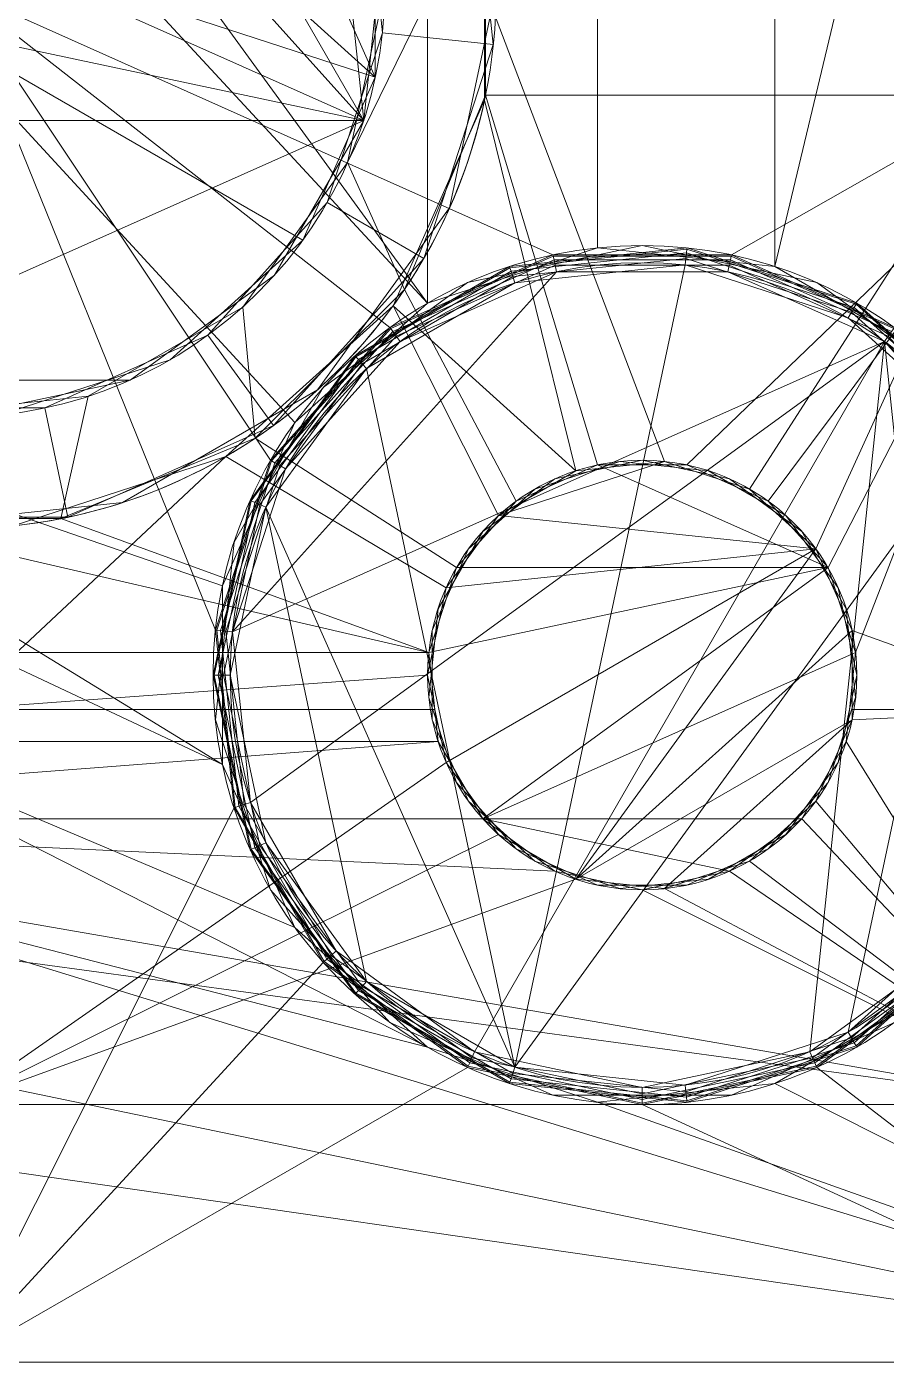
# Model space of a CAD drawing. Header units: millimetres. Extents: x -7.6 to 23.6, y 0 to 40.
# Drawn here: x 8.41 to 13.42, y 0 to 7.77 of the extents above; entities that cross this region are included whole.
import ezdxf

# ---------------------------------------------------------------- set-up
doc = ezdxf.new("R2010")
doc.units = ezdxf.units.MM
doc.layers.add('1', color=7, linetype='CONTINUOUS', true_color=0xffffff)

msp = doc.modelspace()

# ---------------------------------------------------------------- linework, layer by layer
at = {"layer": '1', "color": 253, "linetype": 'CONTINUOUS', "lineweight": 13}
for p, q in [((14.5, 7.375), (11.0874, 7.375)), ((11.0874, 7.375, 2.2), (11.0874, 7.375)), ((14.5, 7.375, 2.2), (11.0874, 7.375, 2.2)), ((1.5, 1.5), (14.5, 1.5)), ((1.5, 1.5, 2.2), (14.5, 1.5, 2.2)), ((0, 0, 3.2), (16, 0, 3.2)), ((0, 0), (16, 0))]:
    msp.add_line(p, q, dxfattribs=at)
at = {"layer": '1', "color": 30, "linetype": 'CONTINUOUS', "lineweight": 13}
for p, q in [((1.5, 1.5, 8.6), (14.5, 1.5, 8.6)), ((1.5, 1.5, 6.4), (14.5, 1.5, 6.4)), ((1.5, 1.5, 5.4), (14.5, 1.5, 5.4)), ((1.5, 1.5, 3.2), (14.5, 1.5, 3.2)), ((0, 0, 9.6), (16, 0, 9.6)), ((0, 0, 6.4), (16, 0, 6.4)), ((0, 0, 6.4), (16, 0, 6.4)), ((0, 0, 3.2), (16, 0, 3.2))]:
    msp.add_line(p, q, dxfattribs=at)
for centre, radius in [((8, 8, 6.4), 3.15), ((8, 8, 3.2), 3.15), ((8, 8, 6.4), 2.5), ((8, 8, 8.6), 2.5), ((8, 8, 3.2), 2.5), ((8, 8, 5.4), 2.5), ((12, 4, 9.6), 2.5), ((12, 4, 6.4), 2.5), ((12, 4, 11.4), 2.4), ((12, 4, 8.2), 2.4), ((12, 4, 8.6), 1.25), ((12, 4, 10.15), 1.25), ((12, 4, 5.4), 1.25), ((12, 4, 6.95), 1.25)]:
    msp.add_circle(centre, radius, dxfattribs=at)
at = {"layer": '1', "color": 30, "linetype": 'CONTINUOUS', "lineweight": 13, "extrusion": (0, 0, -1)}
for centre, radius in [((-8, 8, -8.6), 3.15), ((-8, 8, -5.4), 3.15), ((-12, 4, -11.3), 2.5), ((-12, 4, -8.1), 2.5)]:
    msp.add_circle(centre, radius, dxfattribs=at)
at = {"layer": '1', "color": 253, "linetype": 'CONTINUOUS', "lineweight": 13}
for centre, radius in [((8, 8, 2.2), 2.5), ((12, 4, 3.2), 2.5), ((12, 4, 5), 2.4), ((12, 4, 3.75), 1.25), ((12, 4, 2.2), 1.25)]:
    msp.add_circle(centre, radius, dxfattribs=at)
at = {"layer": '1', "color": 253, "linetype": 'CONTINUOUS', "lineweight": 13, "extrusion": (0, 0, -1)}
for centre in [(-8, 8), (-12, 4, -4.9)]:
    msp.add_circle(centre, 2.5, dxfattribs=at)
for centre in [(-8, 8, -2.2), (-8, 8)]:
    msp.add_arc(centre, 3.15, 191.44415, 348.55585, dxfattribs=at)
at = {"layer": '1', "color": 253, "linetype": 'CONTINUOUS', "lineweight": 13}
for points in [[(10.75, 6.1651, 3.2), (6.5, 12, 3.2), (6.2839, 10.9832, 3.2)], [(10.75, 9.8349, 3.2), (6.5, 12, 3.2), (10.75, 6.1651, 3.2)], [(6.2839, 10.9832, 3.2), (5.6728, 10.1421, 3.2), (9.9775, 5.4695, 3.2), (10.75, 6.1651, 3.2)], [(5.8349, 9.25, 2.2), (6.5305, 10.0225, 2.2), (7.4802, 10.4454, 2.2), (10.3776, 7.2275, 2.2)], [(10.3776, 7.2275, 2.2), (7.4802, 10.4454, 2.2), (8.5198, 10.4454, 2.2)], [(10.3776, 7.2275, 2.2), (8.5198, 10.4454, 2.2), (9.4695, 10.0225, 2.2), (10.1651, 9.25, 2.2)], [(5.6728, 5.8579, 3.2), (9.5546, 4.5198, 3.2), (9.9775, 5.4695, 3.2), (5.6728, 10.1421, 3.2)], [(13.6728, 10.1421, 3.2), (12.7725, 6.3776, 3.2), (13.6728, 5.8579, 3.2)], [(12.7725, 6.3776, 3.2), (13.6728, 10.1421, 3.2), (12.7725, 9.6224, 3.2)], [(10.75, 6.1651, 3.2), (11.7387, 6.4863, 3.2), (11.7387, 9.5137, 3.2), (10.75, 9.8349, 3.2)], [(12.7725, 9.6224, 3.2), (11.7387, 9.5137, 3.2), (11.7387, 6.4863, 3.2), (12.7725, 6.3776, 3.2)], [(10.3776, 7.2275, 2.2), (5.5137, 8.2613, 2.2), (5.8349, 9.25, 2.2)], [(10.1651, 9.25, 2.2), (10.4863, 8.2613, 2.2), (10.3776, 7.2275, 2.2)], [(10.4863, 7.7387), (10.4863, 7.7387, 2.2), (10.3776, 8.7725, 2.2), (10.3776, 8.7725)], [(10.2839, 6.9832), (11.0874, 8.625), (11.0874, 7.375), (10.6149, 6.2436)], [(11.0874, 8.625), (10.2839, 6.9832), (10.5, 8)], [(11.0874, 8.625), (14.5, 8.625), (14.5, 7.375), (11.0874, 7.375)], [(5.6224, 7.2275, 2.2), (5.5137, 8.2613, 2.2), (10.3776, 7.2275, 2.2)], [(10.1651, 6.75), (10.1651, 6.75, 2.2), (10.4863, 7.7387, 2.2), (10.4863, 7.7387)], [(11.7401, 5.2227, 2.2), (11.2653, 5.0113, 2.2), (10.6149, 6.2436, 2.2), (11.0874, 7.375, 2.2)], [(11.0874, 7.375), (11.0874, 7.375, 2.2), (10.6149, 6.2436, 2.2), (10.6149, 6.2436)], [(14.5, 7.375, 2.2), (11.0874, 7.375, 2.2), (11.0874, 7.375), (14.5, 7.375)], [(11.0874, 7.375, 2.2), (14.5, 7.375, 2.2), (12.2599, 5.2227, 2.2), (11.7401, 5.2227, 2.2)], [(14.5, 7.375, 2.2), (12.7347, 5.0113, 2.2), (12.2599, 5.2227, 2.2)], [(13.0825, 4.625, 2.2), (12.7347, 5.0113, 2.2), (14.5, 7.375, 2.2)], [(14.5, 7.375, 2.2), (13.2432, 4.1307, 2.2), (13.0825, 4.625, 2.2)], [(14.5, 7.375, 2.2), (14.5, 1.5, 2.2), (13.1888, 3.6137, 2.2), (13.2432, 4.1307, 2.2)], [(10.3776, 7.2275, 2.2), (6.9832, 5.7161, 2.2), (6.1421, 6.3272, 2.2), (5.6224, 7.2275, 2.2)], [(6.9832, 5.7161, 2.2), (10.3776, 7.2275, 2.2), (9.8579, 6.3272, 2.2), (9.0168, 5.7161, 2.2)], [(10.6149, 6.2436), (9.7462, 5.3783), (9.6728, 6.1421), (10.2839, 6.9832)], [(9.4695, 5.9775), (9.4695, 5.9775, 2.2), (10.1651, 6.75, 2.2), (10.1651, 6.75)], [(10.9832, 6.2839, 3.2), (10.9832, 6.2839, 4.9), (12, 6.5, 4.9), (12, 6.5, 3.2)], [(12, 6.5, 3.2), (12, 6.5, 4.9), (13.0168, 6.2839, 4.9), (13.0168, 6.2839, 3.2)], [(10.535, 6.0164, 4.9383), (11.4818, 6.4379, 4.9383), (11.4802, 6.4454, 4.9), (10.5305, 6.0225, 4.9)], [(10.5478, 5.9988, 4.9707), (11.4863, 6.4167, 4.9707), (11.4818, 6.4379, 4.9383), (10.535, 6.0164, 4.9383)], [(10.5668, 5.9726, 4.9924), (11.4931, 6.385, 4.9924), (11.4863, 6.4167, 4.9707), (10.5478, 5.9988, 4.9707)], [(10.5893, 5.9416, 5), (11.501, 6.3476, 5), (11.4931, 6.385, 4.9924), (10.5668, 5.9726, 4.9924)], [(11.4818, 6.4379, 4.9383), (12.5182, 6.4379, 4.9383), (12.5198, 6.4454, 4.9), (11.4802, 6.4454, 4.9)], [(11.4863, 6.4167, 4.9707), (12.5137, 6.4167, 4.9707), (12.5182, 6.4379, 4.9383), (11.4818, 6.4379, 4.9383)], [(11.4931, 6.385, 4.9924), (12.5069, 6.385, 4.9924), (12.5137, 6.4167, 4.9707), (11.4863, 6.4167, 4.9707)], [(11.501, 6.3476, 5), (12.499, 6.3476, 5), (12.5069, 6.385, 4.9924), (11.4931, 6.385, 4.9924)], [(12.499, 6.3476, 5), (13.4107, 5.9416, 5), (13.4332, 5.9726, 4.9924), (12.5069, 6.385, 4.9924)], [(12.5069, 6.385, 4.9924), (13.4332, 5.9726, 4.9924), (13.4522, 5.9988, 4.9707), (12.5137, 6.4167, 4.9707)], [(12.5137, 6.4167, 4.9707), (13.4522, 5.9988, 4.9707), (13.465, 6.0164, 4.9383), (12.5182, 6.4379, 4.9383)], [(12.5182, 6.4379, 4.9383), (13.465, 6.0164, 4.9383), (13.4695, 6.0225, 4.9), (12.5198, 6.4454, 4.9)], [(9.6131, 4.2509, 5), (13.4107, 5.9416, 5), (12.499, 6.3476, 5), (11.501, 6.3476, 5)], [(11.501, 6.3476, 5), (10.5893, 5.9416, 5), (9.9215, 5.2, 5), (9.6131, 4.2509, 5)], [(9.7462, 5.3783, 2.2), (10.6149, 6.2436, 2.2), (11.2653, 5.0113, 2.2), (10.9175, 4.625, 2.2)], [(10.6149, 6.2436), (10.6149, 6.2436, 2.2), (9.7462, 5.3783, 2.2), (9.7462, 5.3783)], [(10.1421, 5.6728, 3.2), (10.1421, 5.6728, 4.9), (10.9832, 6.2839, 4.9), (10.9832, 6.2839, 3.2)], [(13.0168, 6.2839, 3.2), (13.0168, 6.2839, 4.9), (13.8579, 5.6728, 4.9), (13.8579, 5.6728, 3.2)], [(8.7725, 5.6224), (9.6728, 6.1421), (9.7462, 5.3783), (8.613, 4.9102)], [(9.8415, 5.2462, 4.9383), (10.535, 6.0164, 4.9383), (10.5305, 6.0225, 4.9), (9.8349, 5.25, 4.9)], [(9.8603, 5.2354, 4.9707), (10.5478, 5.9988, 4.9707), (10.535, 6.0164, 4.9383), (9.8415, 5.2462, 4.9383)], [(9.8884, 5.2191, 4.9924), (10.5668, 5.9726, 4.9924), (10.5478, 5.9988, 4.9707), (9.8603, 5.2354, 4.9707)], [(8.5198, 5.5546), (8.5198, 5.5546, 2.2), (9.4695, 5.9775, 2.2), (9.4695, 5.9775)], [(13.4107, 5.9416, 5), (9.6131, 4.2509, 5), (9.7175, 3.2584, 5)], [(9.7175, 3.2584, 5), (10.2165, 2.3941, 5), (11.0238, 1.8075, 5), (13.4107, 5.9416, 5)], [(9.9215, 5.2, 5), (10.5893, 5.9416, 5), (10.5668, 5.9726, 4.9924), (9.8884, 5.2191, 4.9924)], [(13.4107, 5.9416, 5), (11.0238, 1.8075, 5), (12, 1.6, 5), (12.9762, 1.8075, 5)], [(12.9762, 1.8075, 5), (13.7835, 2.3941, 5), (13.4107, 5.9416, 5)], [(13.4107, 5.9416, 5), (14.0785, 5.2, 5), (14.1116, 5.2191, 4.9924), (13.4332, 5.9726, 4.9924)], [(14.0785, 5.2, 5), (13.4107, 5.9416, 5), (13.7835, 2.3941, 5)], [(5.6728, 5.8579, 3.2), (9.5546, 3.4802, 3.2), (9.5546, 4.5198, 3.2)], [(9.5546, 3.4802, 3.2), (5.6728, 5.8579, 3.2), (6.2839, 5.0168, 3.2)], [(9.0168, 5.7161, 2.2), (8, 5.5, 2.2), (6.9832, 5.7161, 2.2)], [(8.613, 4.9102), (7.387, 4.9102), (7.7387, 5.5137), (8.7725, 5.6224)], [(9.6224, 4.7725, 3.2), (9.6224, 4.7725, 4.9), (10.1421, 5.6728, 4.9), (10.1421, 5.6728, 3.2)], [(7.4802, 5.5546), (7.4802, 5.5546, 2.2), (8.5198, 5.5546, 2.2), (8.5198, 5.5546)], [(8.613, 4.9102, 2.2), (9.7462, 5.3783, 2.2), (10.9175, 4.625, 2.2), (10.7568, 4.1307, 2.2)], [(9.7462, 5.3783), (9.7462, 5.3783, 2.2), (8.613, 4.9102, 2.2), (8.613, 4.9102)], [(9.5213, 4.2605, 4.9383), (9.8415, 5.2462, 4.9383), (9.8349, 5.25, 4.9), (9.5137, 4.2613, 4.9)], [(9.5428, 4.2583, 4.9707), (9.8603, 5.2354, 4.9707), (9.8415, 5.2462, 4.9383), (9.5213, 4.2605, 4.9383)], [(9.5751, 4.2549, 4.9924), (9.8884, 5.2191, 4.9924), (9.8603, 5.2354, 4.9707), (9.5428, 4.2583, 4.9707)], [(9.6131, 4.2509, 5), (9.9215, 5.2, 5), (9.8884, 5.2191, 4.9924), (9.5751, 4.2549, 4.9924)], [(13.0825, 4.625, 3.75), (10.9175, 4.625, 3.75), (11.2653, 5.0113, 3.75), (11.7401, 5.2227, 3.75)], [(12, 5.25, 2.2), (12, 5.25, 3.75), (11.4916, 5.1419, 3.75), (11.4916, 5.1419, 2.2)], [(11.7401, 5.2227, 3.75), (12.2599, 5.2227, 3.75), (12.7347, 5.0113, 3.75), (13.0825, 4.625, 3.75)], [(12.5084, 5.1419, 2.2), (12.5084, 5.1419, 3.75), (12, 5.25, 3.75), (12, 5.25, 2.2)], [(11.4916, 5.1419, 2.2), (11.4916, 5.1419, 3.75), (11.0711, 4.8364, 3.75), (11.0711, 4.8364, 2.2)], [(12.9289, 4.8364, 2.2), (12.9289, 4.8364, 3.75), (12.5084, 5.1419, 3.75), (12.5084, 5.1419, 2.2)], [(6.2839, 5.0168, 3.2), (6.5, 4, 3.2), (9.9775, 2.5305, 3.2), (9.5546, 3.4802, 3.2)], [(7.387, 4.9102, 2.2), (10.7568, 4.1307, 2.2), (5.2432, 4.1307, 2.2)], [(10.7568, 4.1307, 2.2), (7.387, 4.9102, 2.2), (8.613, 4.9102, 2.2)], [(8.613, 4.9102), (8.613, 4.9102, 2.2), (7.387, 4.9102, 2.2), (7.387, 4.9102)], [(11.0711, 4.8364, 2.2), (11.0711, 4.8364, 3.75), (10.8112, 4.3863, 3.75), (10.8112, 4.3863, 2.2)], [(13.1888, 4.3863, 2.2), (13.1888, 4.3863, 3.75), (12.9289, 4.8364, 3.75), (12.9289, 4.8364, 2.2)], [(9.5137, 3.7387, 3.2), (9.5137, 3.7387, 4.9), (9.6224, 4.7725, 4.9), (9.6224, 4.7725, 3.2)], [(13.0825, 4.625, 3.75), (11.0711, 3.1636, 3.75), (10.8112, 3.6137, 3.75), (10.7568, 4.1307, 3.75)], [(10.7568, 4.1307, 3.75), (10.9175, 4.625, 3.75), (13.0825, 4.625, 3.75)], [(11.0711, 3.1636, 3.75), (13.0825, 4.625, 3.75), (13.2432, 4.1307, 3.75)], [(10.8112, 4.3863, 2.2), (10.8112, 4.3863, 3.75), (10.7568, 3.8693, 3.75), (10.7568, 3.8693, 2.2)], [(13.2432, 3.8693, 2.2), (13.2432, 3.8693, 3.75), (13.1888, 4.3863, 3.75), (13.1888, 4.3863, 2.2)], [(9.6296, 3.2298, 4.9383), (9.5213, 4.2605, 4.9383), (9.5137, 4.2613, 4.9), (9.6224, 3.2275, 4.9)], [(9.6502, 3.2365, 4.9707), (9.5428, 4.2583, 4.9707), (9.5213, 4.2605, 4.9383), (9.6296, 3.2298, 4.9383)], [(9.6811, 3.2465, 4.9924), (9.5751, 4.2549, 4.9924), (9.5428, 4.2583, 4.9707), (9.6502, 3.2365, 4.9707)], [(9.7175, 3.2584, 5), (9.6131, 4.2509, 5), (9.5751, 4.2549, 4.9924), (9.6811, 3.2465, 4.9924)], [(5.1888, 3.6137, 2.2), (5.2432, 4.1307, 2.2), (10.7568, 4.1307, 2.2), (10.8112, 3.6137, 2.2)], [(13.2432, 4.1307, 3.75), (13.1888, 3.6137, 3.75), (12.9289, 3.1636, 3.75), (11.0711, 3.1636, 3.75)], [(10.75, 1.8349, 3.2), (6.5, 4, 3.2), (6.2839, 2.9832, 3.2)], [(6.5, 4, 3.2), (10.75, 1.8349, 3.2), (9.9775, 2.5305, 3.2)], [(10.7568, 3.8693, 2.2), (10.7568, 3.8693, 3.75), (10.9175, 3.375, 3.75), (10.9175, 3.375, 2.2)], [(13.0825, 3.375, 2.2), (13.0825, 3.375, 3.75), (13.2432, 3.8693, 3.75), (13.2432, 3.8693, 2.2)], [(9.8349, 2.75, 3.2), (9.8349, 2.75, 4.9), (9.5137, 3.7387, 4.9), (9.5137, 3.7387, 3.2)], [(4.9289, 3.1636, 2.2), (10.8112, 3.6137, 2.2), (11.0711, 3.1636, 2.2)], [(10.8112, 3.6137, 2.2), (4.9289, 3.1636, 2.2), (5.1888, 3.6137, 2.2)], [(12.9289, 3.1636, 2.2), (13.1888, 3.6137, 2.2), (14.5, 1.5, 2.2)], [(10.9175, 3.375, 2.2), (10.9175, 3.375, 3.75), (11.2653, 2.9887, 3.75), (11.2653, 2.9887, 2.2)], [(12.7347, 2.9887, 2.2), (12.7347, 2.9887, 3.75), (13.0825, 3.375, 3.75), (13.0825, 3.375, 2.2)], [(10.1478, 2.3323, 4.9383), (9.6296, 3.2298, 4.9383), (9.6224, 3.2275, 4.9), (10.1421, 2.3272, 4.9)], [(10.1639, 2.3468, 4.9707), (9.6502, 3.2365, 4.9707), (9.6296, 3.2298, 4.9383), (10.1478, 2.3323, 4.9383)], [(10.188, 2.3685, 4.9924), (9.6811, 3.2465, 4.9924), (9.6502, 3.2365, 4.9707), (10.1639, 2.3468, 4.9707)], [(10.2165, 2.3941, 5), (9.7175, 3.2584, 5), (9.6811, 3.2465, 4.9924), (10.188, 2.3685, 4.9924)], [(4.5084, 2.8581, 2.2), (4.9289, 3.1636, 2.2), (14.5, 1.5, 2.2)], [(14.5, 1.5, 2.2), (4.9289, 3.1636, 2.2), (11.4916, 2.8581, 2.2), (12, 2.75, 2.2)], [(11.0711, 3.1636, 2.2), (11.4916, 2.8581, 2.2), (4.9289, 3.1636, 2.2)], [(11.0711, 3.1636, 3.75), (12.9289, 3.1636, 3.75), (12.5084, 2.8581, 3.75)], [(12.5084, 2.8581, 3.75), (12, 2.75, 3.75), (11.4916, 2.8581, 3.75), (11.0711, 3.1636, 3.75)], [(14.5, 1.5, 2.2), (12.5084, 2.8581, 2.2), (12.9289, 3.1636, 2.2)], [(6.2839, 2.9832, 3.2), (5.6728, 2.1421, 3.2), (16, 0, 3.2)], [(6.2839, 2.9832, 3.2), (16, 0, 3.2), (11.7387, 1.5137, 3.2), (10.75, 1.8349, 3.2)], [(11.2653, 2.9887, 2.2), (11.2653, 2.9887, 3.75), (11.7401, 2.7773, 3.75), (11.7401, 2.7773, 2.2)], [(12.2599, 2.7773, 2.2), (12.2599, 2.7773, 3.75), (12.7347, 2.9887, 3.75), (12.7347, 2.9887, 2.2)], [(14.5, 1.5, 2.2), (1.5, 1.5, 2.2), (4, 2.75, 2.2), (4.5084, 2.8581, 2.2)], [(14.5, 1.5, 2.2), (12, 2.75, 2.2), (12.5084, 2.8581, 2.2)], [(10.5305, 1.9775, 3.2), (10.5305, 1.9775, 4.9), (9.8349, 2.75, 4.9), (9.8349, 2.75, 3.2)], [(11.7401, 2.7773, 2.2), (11.7401, 2.7773, 3.75), (12.2599, 2.7773, 3.75), (12.2599, 2.7773, 2.2)], [(10.9863, 1.7231, 4.9383), (10.1478, 2.3323, 4.9383), (10.1421, 2.3272, 4.9), (10.9832, 1.7161, 4.9)], [(10.9951, 1.7429, 4.9707), (10.1639, 2.3468, 4.9707), (10.1478, 2.3323, 4.9383), (10.9863, 1.7231, 4.9383)], [(11.0083, 1.7725, 4.9924), (10.188, 2.3685, 4.9924), (10.1639, 2.3468, 4.9707), (10.9951, 1.7429, 4.9707)], [(11.0238, 1.8075, 5), (10.2165, 2.3941, 5), (10.188, 2.3685, 4.9924), (11.0083, 1.7725, 4.9924)], [(13.7835, 2.3941, 5), (12.9762, 1.8075, 5), (12.9917, 1.7725, 4.9924), (13.812, 2.3685, 4.9924)], [(13.812, 2.3685, 4.9924), (12.9917, 1.7725, 4.9924), (13.0049, 1.7429, 4.9707), (13.8361, 2.3468, 4.9707)], [(13.8361, 2.3468, 4.9707), (13.0049, 1.7429, 4.9707), (13.0137, 1.7231, 4.9383), (13.8522, 2.3323, 4.9383)], [(13.8522, 2.3323, 4.9383), (13.0137, 1.7231, 4.9383), (13.0168, 1.7161, 4.9), (13.8579, 2.3272, 4.9)], [(16, 0, 3.2), (5.6728, 2.1421, 3.2), (4.7725, 1.6224, 3.2)], [(16, 0, 3.2), (13.6728, 2.1421, 3.2), (12.7725, 1.6224, 3.2)], [(11.4802, 1.5546, 3.2), (11.4802, 1.5546, 4.9), (10.5305, 1.9775, 4.9), (10.5305, 1.9775, 3.2)], [(13.4695, 1.9775, 3.2), (13.4695, 1.9775, 4.9), (12.5198, 1.5546, 4.9), (12.5198, 1.5546, 3.2)], [(12, 1.6, 5), (11.0238, 1.8075, 5), (11.0083, 1.7725, 4.9924), (12, 1.5617, 4.9924)], [(12.9762, 1.8075, 5), (12, 1.6, 5), (12, 1.5617, 4.9924), (12.9917, 1.7725, 4.9924)], [(12, 1.5076, 4.9383), (10.9863, 1.7231, 4.9383), (10.9832, 1.7161, 4.9), (12, 1.5, 4.9)], [(12, 1.5293, 4.9707), (10.9951, 1.7429, 4.9707), (10.9863, 1.7231, 4.9383), (12, 1.5076, 4.9383)], [(12, 1.5617, 4.9924), (11.0083, 1.7725, 4.9924), (10.9951, 1.7429, 4.9707), (12, 1.5293, 4.9707)], [(12.9917, 1.7725, 4.9924), (12, 1.5617, 4.9924), (12, 1.5293, 4.9707), (13.0049, 1.7429, 4.9707)], [(13.0049, 1.7429, 4.9707), (12, 1.5293, 4.9707), (12, 1.5076, 4.9383), (13.0137, 1.7231, 4.9383)], [(13.0137, 1.7231, 4.9383), (12, 1.5076, 4.9383), (12, 1.5, 4.9), (13.0168, 1.7161, 4.9)], [(4.7725, 1.6224, 3.2), (3.7387, 1.5137, 3.2), (0, 0, 3.2), (16, 0, 3.2)], [(12.7725, 1.6224, 3.2), (11.7387, 1.5137, 3.2), (16, 0, 3.2)], [(16, 0), (0, 0), (1.5, 1.5), (14.5, 1.5)], [(1.5, 1.5), (1.5, 1.5, 2.2), (14.5, 1.5, 2.2), (14.5, 1.5)], [(12.5198, 1.5546, 3.2), (12.5198, 1.5546, 4.9), (11.4802, 1.5546, 4.9), (11.4802, 1.5546, 3.2)], [(16, 0), (16, 0, 3.2), (0, 0, 3.2), (0, 0)]]:
    msp.add_3dface(points, dxfattribs=at)
at = {"layer": '1', "color": 30, "linetype": 'CONTINUOUS', "lineweight": 13}
for points in [[(10.4454, 7.4802, 8.6), (7.2275, 10.3776, 8.6), (8.2613, 10.4863, 8.6), (9.25, 10.1651, 8.6)], [(10.4454, 7.4802, 5.4), (7.2275, 10.3776, 5.4), (8.2613, 10.4863, 5.4), (9.25, 10.1651, 5.4)], [(10.4454, 7.4802, 8.6), (5.7161, 9.0168, 8.6), (6.3272, 9.8579, 8.6), (7.2275, 10.3776, 8.6)], [(10.4454, 7.4802, 5.4), (5.7161, 9.0168, 5.4), (6.3272, 9.8579, 5.4), (7.2275, 10.3776, 5.4)], [(9.25, 10.1651, 8.6), (10.0225, 9.4695, 8.6), (10.4454, 8.5198, 8.6), (10.4454, 7.4802, 8.6)], [(9.25, 10.1651, 5.4), (10.0225, 9.4695, 5.4), (10.4454, 8.5198, 5.4), (10.4454, 7.4802, 5.4)], [(5.7161, 9.0168, 8.6), (10.0225, 6.5305, 8.6), (9.25, 5.8349, 8.6), (8.2613, 5.5137, 8.6)], [(5.7161, 9.0168, 8.6), (10.4454, 7.4802, 8.6), (10.0225, 6.5305, 8.6)], [(5.7161, 9.0168, 5.4), (10.0225, 6.5305, 5.4), (9.25, 5.8349, 5.4), (8.2613, 5.5137, 5.4)], [(5.7161, 9.0168, 5.4), (10.4454, 7.4802, 5.4), (10.0225, 6.5305, 5.4)], [(10.9958, 8.9734, 6.4), (11.1327, 7.6707, 6.4), (10.4863, 7.7387, 6.4), (10.3776, 8.7725, 6.4)], [(10.9958, 8.9734, 3.2), (11.1327, 7.6707, 3.2), (10.4863, 7.7387, 3.2), (10.3776, 8.7725, 3.2)], [(8, 8, 9.6), (9.5137, 4.2613, 9.6), (9.8349, 5.25, 9.6)], [(9.8349, 5.25, 9.6), (10.5305, 6.0225, 9.6), (8, 8, 9.6)], [(15.25, 8, 9.6), (8, 8, 9.6), (11.4802, 6.4454, 9.6), (12.5198, 6.4454, 9.6)], [(9.6224, 3.2275, 9.6), (9.5137, 4.2613, 9.6), (8, 8, 9.6), (8, 0, 9.6)], [(10.5305, 6.0225, 9.6), (11.4802, 6.4454, 9.6), (8, 8, 9.6)], [(8, 8, 6.4), (9.5137, 4.2613, 6.4), (9.8349, 5.25, 6.4)], [(9.8349, 5.25, 6.4), (10.5305, 6.0225, 6.4), (8, 8, 6.4)], [(15.25, 8, 6.4), (8, 8, 6.4), (11.4802, 6.4454, 6.4), (12.5198, 6.4454, 6.4)], [(9.6224, 3.2275, 6.4), (9.5137, 4.2613, 6.4), (8, 8, 6.4), (8, 0, 6.4)], [(10.5305, 6.0225, 6.4), (11.4802, 6.4454, 6.4), (8, 8, 6.4)], [(10.2839, 6.9832, 6.4), (10.2839, 6.9832, 8.6), (10.5, 8, 8.6), (10.5, 8, 6.4)], [(10.2839, 6.9832, 3.2), (10.2839, 6.9832, 5.4), (10.5, 8, 5.4), (10.5, 8, 3.2)], [(11.15, 8, 6.4), (11.15, 8, 8.6), (10.8777, 6.7188, 8.6), (10.8777, 6.7188, 6.4)], [(11.15, 8, 3.2), (11.15, 8, 5.4), (10.8777, 6.7188, 5.4), (10.8777, 6.7188, 3.2)], [(11.0812, 8, 8.6), (14.5, 8, 8.6), (12.625, 5.0825, 8.6), (12.1307, 5.2432, 8.6)], [(12.1307, 5.2432, 8.6), (11.6137, 5.1888, 8.6), (11.0812, 7.3451, 8.6), (11.0812, 8, 8.6)], [(11.0812, 8, 5.4), (14.5, 8, 5.4), (12.625, 5.0825, 5.4), (12.1307, 5.2432, 5.4)], [(12.1307, 5.2432, 5.4), (11.6137, 5.1888, 5.4), (11.0812, 7.3451, 5.4), (11.0812, 8, 5.4)], [(12.5198, 6.4454, 9.6), (13.4695, 6.0225, 9.6), (15.25, 8, 9.6)], [(12.5198, 6.4454, 6.4), (13.4695, 6.0225, 6.4), (15.25, 8, 6.4)], [(13.0113, 4.7347, 8.6), (12.625, 5.0825, 8.6), (14.5, 8, 8.6)], [(13.0113, 4.7347, 5.4), (12.625, 5.0825, 5.4), (14.5, 8, 5.4)], [(14.5, 8, 8.6), (14.5, 3.8, 8.6), (13.2227, 4.2599, 8.6), (13.0113, 4.7347, 8.6)], [(14.5, 8, 5.4), (14.5, 3.8, 5.4), (13.2227, 4.2599, 5.4), (13.0113, 4.7347, 5.4)], [(10.1651, 6.75, 6.4), (10.4863, 7.7387, 6.4), (11.1327, 7.6707, 6.4), (10.728, 6.425, 6.4)], [(10.1651, 6.75, 3.2), (10.4863, 7.7387, 3.2), (11.1327, 7.6707, 3.2), (10.728, 6.425, 3.2)], [(10.5484, 6.1485, 8.6), (11.0812, 7.3451, 8.6), (11.6137, 5.1888, 8.6)], [(10.5484, 6.1485, 5.4), (11.0812, 7.3451, 5.4), (11.6137, 5.1888, 5.4)], [(9.6728, 6.1421, 6.4), (9.6728, 6.1421, 8.6), (10.2839, 6.9832, 8.6), (10.2839, 6.9832, 6.4)], [(9.6728, 6.1421, 3.2), (9.6728, 6.1421, 5.4), (10.2839, 6.9832, 5.4), (10.2839, 6.9832, 3.2)], [(10.728, 6.425, 6.4), (9.8515, 5.4516, 6.4), (9.4695, 5.9775, 6.4), (10.1651, 6.75, 6.4)], [(10.728, 6.425, 3.2), (9.8515, 5.4516, 3.2), (9.4695, 5.9775, 3.2), (10.1651, 6.75, 3.2)], [(10.8777, 6.7188, 6.4), (10.8777, 6.7188, 8.6), (10.1078, 5.6591, 8.6), (10.1078, 5.6591, 6.4)], [(10.8777, 6.7188, 3.2), (10.8777, 6.7188, 5.4), (10.1078, 5.6591, 5.4), (10.1078, 5.6591, 3.2)], [(10.75, 6.1651, 9.6), (10.75, 6.1651, 11.3), (11.7387, 6.4863, 11.3), (11.7387, 6.4863, 9.6)], [(10.75, 6.1651, 6.4), (10.75, 6.1651, 8.1), (11.7387, 6.4863, 8.1), (11.7387, 6.4863, 6.4)], [(11.2298, 6.3704, 11.3383), (12.2605, 6.4787, 11.3383), (12.2613, 6.4863, 11.3), (11.2275, 6.3776, 11.3)], [(11.2298, 6.3704, 8.1383), (12.2605, 6.4787, 8.1383), (12.2613, 6.4863, 8.1), (11.2275, 6.3776, 8.1)], [(11.2365, 6.3498, 11.3707), (12.2583, 6.4572, 11.3707), (12.2605, 6.4787, 11.3383), (11.2298, 6.3704, 11.3383)], [(11.2365, 6.3498, 8.1707), (12.2583, 6.4572, 8.1707), (12.2605, 6.4787, 8.1383), (11.2298, 6.3704, 8.1383)], [(11.2465, 6.3189, 11.3924), (12.2549, 6.4249, 11.3924), (12.2583, 6.4572, 11.3707), (11.2365, 6.3498, 11.3707)], [(11.2465, 6.3189, 8.1924), (12.2549, 6.4249, 8.1924), (12.2583, 6.4572, 8.1707), (11.2365, 6.3498, 8.1707)], [(11.7387, 6.4863, 9.6), (11.7387, 6.4863, 11.3), (12.7725, 6.3776, 11.3), (12.7725, 6.3776, 9.6)], [(11.7387, 6.4863, 6.4), (11.7387, 6.4863, 8.1), (12.7725, 6.3776, 8.1), (12.7725, 6.3776, 6.4)], [(12.2549, 6.4249, 11.3924), (13.2191, 6.1116, 11.3924), (13.2354, 6.1397, 11.3707), (12.2583, 6.4572, 11.3707)], [(12.2549, 6.4249, 8.1924), (13.2191, 6.1116, 8.1924), (13.2354, 6.1397, 8.1707), (12.2583, 6.4572, 8.1707)], [(12.2583, 6.4572, 11.3707), (13.2354, 6.1397, 11.3707), (13.2462, 6.1585, 11.3383), (12.2605, 6.4787, 11.3383)], [(12.2583, 6.4572, 8.1707), (13.2354, 6.1397, 8.1707), (13.2462, 6.1585, 8.1383), (12.2605, 6.4787, 8.1383)], [(12.2605, 6.4787, 11.3383), (13.2462, 6.1585, 11.3383), (13.25, 6.1651, 11.3), (12.2613, 6.4863, 11.3)], [(12.2605, 6.4787, 8.1383), (13.2462, 6.1585, 8.1383), (13.25, 6.1651, 8.1), (12.2613, 6.4863, 8.1)], [(10.3323, 5.8522, 11.3383), (11.2298, 6.3704, 11.3383), (11.2275, 6.3776, 11.3), (10.3272, 5.8579, 11.3)], [(10.3323, 5.8522, 8.1383), (11.2298, 6.3704, 8.1383), (11.2275, 6.3776, 8.1), (10.3272, 5.8579, 8.1)], [(11.2584, 1.7175, 11.4), (12.2509, 6.3869, 11.4), (11.2584, 6.2825, 11.4), (10.3941, 5.7835, 11.4)], [(11.2584, 1.7175, 8.2), (12.2509, 6.3869, 8.2), (11.2584, 6.2825, 8.2), (10.3941, 5.7835, 8.2)], [(11.2584, 6.2825, 11.4), (12.2509, 6.3869, 11.4), (12.2549, 6.4249, 11.3924), (11.2465, 6.3189, 11.3924)], [(11.2584, 6.2825, 8.2), (12.2509, 6.3869, 8.2), (12.2549, 6.4249, 8.1924), (11.2465, 6.3189, 8.1924)], [(13.9416, 5.4107, 11.4), (13.2, 6.0785, 11.4), (12.2509, 6.3869, 11.4), (11.2584, 1.7175, 11.4)], [(13.9416, 5.4107, 8.2), (13.2, 6.0785, 8.2), (12.2509, 6.3869, 8.2), (11.2584, 1.7175, 8.2)], [(12.2509, 6.3869, 11.4), (13.2, 6.0785, 11.4), (13.2191, 6.1116, 11.3924), (12.2549, 6.4249, 11.3924)], [(12.2509, 6.3869, 8.2), (13.2, 6.0785, 8.2), (13.2191, 6.1116, 8.1924), (12.2549, 6.4249, 8.1924)], [(12.7725, 6.3776, 9.6), (12.7725, 6.3776, 11.3), (13.6728, 5.8579, 11.3), (13.6728, 5.8579, 9.6)], [(12.7725, 6.3776, 6.4), (12.7725, 6.3776, 8.1), (13.6728, 5.8579, 8.1), (13.6728, 5.8579, 6.4)], [(10.3468, 5.8361, 11.3707), (11.2365, 6.3498, 11.3707), (11.2298, 6.3704, 11.3383), (10.3323, 5.8522, 11.3383)], [(10.3468, 5.8361, 8.1707), (11.2365, 6.3498, 8.1707), (11.2298, 6.3704, 8.1383), (10.3323, 5.8522, 8.1383)], [(10.3685, 5.812, 11.3924), (11.2465, 6.3189, 11.3924), (11.2365, 6.3498, 11.3707), (10.3468, 5.8361, 11.3707)], [(10.3685, 5.812, 8.1924), (11.2465, 6.3189, 8.1924), (11.2365, 6.3498, 8.1707), (10.3468, 5.8361, 8.1707)], [(10.3941, 5.7835, 11.4), (11.2584, 6.2825, 11.4), (11.2465, 6.3189, 11.3924), (10.3685, 5.812, 11.3924)], [(10.3941, 5.7835, 8.2), (11.2584, 6.2825, 8.2), (11.2465, 6.3189, 8.1924), (10.3685, 5.812, 8.1924)], [(8.7725, 5.6224, 6.4), (8.7725, 5.6224, 8.6), (9.6728, 6.1421, 8.6), (9.6728, 6.1421, 6.4)], [(8.7725, 5.6224, 3.2), (8.7725, 5.6224, 5.4), (9.6728, 6.1421, 5.4), (9.6728, 6.1421, 3.2)], [(11.1636, 4.9289, 8.6), (10.8581, 4.5084, 8.6), (9.575, 5.272, 8.6), (10.5484, 6.1485, 8.6)], [(11.1636, 4.9289, 5.4), (10.8581, 4.5084, 5.4), (9.575, 5.272, 5.4), (10.5484, 6.1485, 5.4)], [(9.9775, 5.4695, 9.6), (9.9775, 5.4695, 11.3), (10.75, 6.1651, 11.3), (10.75, 6.1651, 9.6)], [(9.9775, 5.4695, 6.4), (9.9775, 5.4695, 8.1), (10.75, 6.1651, 8.1), (10.75, 6.1651, 6.4)], [(10.5484, 6.1485, 8.6), (11.6137, 5.1888, 8.6), (11.1636, 4.9289, 8.6)], [(10.5484, 6.1485, 5.4), (11.6137, 5.1888, 5.4), (11.1636, 4.9289, 5.4)], [(13.2354, 6.1397, 11.3707), (13.9988, 5.4522, 11.3707), (14.0164, 5.465, 11.3383), (13.2462, 6.1585, 11.3383)], [(13.2354, 6.1397, 8.1707), (13.9988, 5.4522, 8.1707), (14.0164, 5.465, 8.1383), (13.2462, 6.1585, 8.1383)], [(13.2462, 6.1585, 11.3383), (14.0164, 5.465, 11.3383), (14.0225, 5.4695, 11.3), (13.25, 6.1651, 11.3)], [(13.2462, 6.1585, 8.1383), (14.0164, 5.465, 8.1383), (14.0225, 5.4695, 8.1), (13.25, 6.1651, 8.1)], [(13.2, 6.0785, 11.4), (13.9416, 5.4107, 11.4), (13.9726, 5.4332, 11.3924), (13.2191, 6.1116, 11.3924)], [(13.2, 6.0785, 8.2), (13.9416, 5.4107, 8.2), (13.9726, 5.4332, 8.1924), (13.2191, 6.1116, 8.1924)], [(13.2191, 6.1116, 11.3924), (13.9726, 5.4332, 11.3924), (13.9988, 5.4522, 11.3707), (13.2354, 6.1397, 11.3707)], [(13.2191, 6.1116, 8.1924), (13.9726, 5.4332, 8.1924), (13.9988, 5.4522, 8.1707), (13.2354, 6.1397, 8.1707)], [(8.5198, 5.5546, 6.4), (9.4695, 5.9775, 6.4), (9.8515, 5.4516, 6.4), (8.6549, 4.9188, 6.4)], [(8.5198, 5.5546, 3.2), (9.4695, 5.9775, 3.2), (9.8515, 5.4516, 3.2), (8.6549, 4.9188, 3.2)], [(9.7231, 5.0137, 11.3383), (10.3323, 5.8522, 11.3383), (10.3272, 5.8579, 11.3), (9.7161, 5.0168, 11.3)], [(9.7231, 5.0137, 8.1383), (10.3323, 5.8522, 8.1383), (10.3272, 5.8579, 8.1), (9.7161, 5.0168, 8.1)], [(9.7429, 5.0049, 11.3707), (10.3468, 5.8361, 11.3707), (10.3323, 5.8522, 11.3383), (9.7231, 5.0137, 11.3383)], [(9.7429, 5.0049, 8.1707), (10.3468, 5.8361, 8.1707), (10.3323, 5.8522, 8.1383), (9.7231, 5.0137, 8.1383)], [(9.7725, 4.9917, 11.3924), (10.3685, 5.812, 11.3924), (10.3468, 5.8361, 11.3707), (9.7429, 5.0049, 11.3707)], [(9.7725, 4.9917, 8.1924), (10.3685, 5.812, 8.1924), (10.3468, 5.8361, 8.1707), (9.7429, 5.0049, 8.1707)], [(9.8075, 4.9762, 11.4), (10.3941, 5.7835, 11.4), (10.3685, 5.812, 11.3924), (9.7725, 4.9917, 11.3924)], [(9.8075, 4.9762, 8.2), (10.3941, 5.7835, 8.2), (10.3685, 5.812, 8.1924), (9.7725, 4.9917, 8.1924)], [(11.2584, 1.7175, 11.4), (10.3941, 5.7835, 11.4), (9.8075, 4.9762, 11.4)], [(11.2584, 1.7175, 8.2), (10.3941, 5.7835, 8.2), (9.8075, 4.9762, 8.2)], [(7.7387, 5.5137, 6.4), (7.7387, 5.5137, 8.6), (8.7725, 5.6224, 8.6), (8.7725, 5.6224, 6.4)], [(7.7387, 5.5137, 3.2), (7.7387, 5.5137, 5.4), (8.7725, 5.6224, 5.4), (8.7725, 5.6224, 3.2)], [(10.1078, 5.6591, 6.4), (10.1078, 5.6591, 8.6), (8.9734, 5.0042, 8.6), (8.9734, 5.0042, 6.4)], [(10.1078, 5.6591, 3.2), (10.1078, 5.6591, 5.4), (8.9734, 5.0042, 5.4), (8.9734, 5.0042, 3.2)], [(7.4802, 5.5546, 6.4), (8.5198, 5.5546, 6.4), (8.6549, 4.9188, 6.4), (7.3451, 4.9188, 6.4)], [(7.4802, 5.5546, 3.2), (8.5198, 5.5546, 3.2), (8.6549, 4.9188, 3.2), (7.3451, 4.9188, 3.2)], [(9.5546, 4.5198, 9.6), (9.5546, 4.5198, 11.3), (9.9775, 5.4695, 11.3), (9.9775, 5.4695, 9.6)], [(9.5546, 4.5198, 6.4), (9.5546, 4.5198, 8.1), (9.9775, 5.4695, 8.1), (9.9775, 5.4695, 6.4)], [(13.9416, 5.4107, 11.4), (11.2584, 1.7175, 11.4), (12.2509, 1.6131, 11.4), (13.2, 1.9215, 11.4)], [(13.9416, 5.4107, 8.2), (11.2584, 1.7175, 8.2), (12.2509, 1.6131, 8.2), (13.2, 1.9215, 8.2)], [(13.2, 1.9215, 11.4), (13.9416, 2.5893, 11.4), (13.9416, 5.4107, 11.4)], [(13.2, 1.9215, 8.2), (13.9416, 2.5893, 8.2), (13.9416, 5.4107, 8.2)], [(8, 3.8, 8.6), (8.3293, 4.8673, 8.6), (9.575, 5.272, 8.6)], [(9.575, 5.272, 8.6), (10.8581, 4.5084, 8.6), (10.75, 4, 8.6), (8, 3.8, 8.6)], [(8, 3.8, 5.4), (8.3293, 4.8673, 5.4), (9.575, 5.272, 5.4)], [(9.575, 5.272, 5.4), (10.8581, 4.5084, 5.4), (10.75, 4, 5.4), (8, 3.8, 5.4)], [(11.1636, 4.9289, 10.15), (11.6137, 5.1888, 10.15), (12.1307, 5.2432, 10.15)], [(12.1307, 5.2432, 10.15), (12.625, 5.0825, 10.15), (13.0113, 4.7347, 10.15), (11.1636, 4.9289, 10.15)], [(11.1636, 4.9289, 6.95), (11.6137, 5.1888, 6.95), (12.1307, 5.2432, 6.95)], [(12.1307, 5.2432, 6.95), (12.625, 5.0825, 6.95), (13.0113, 4.7347, 6.95), (11.1636, 4.9289, 6.95)], [(11.8693, 5.2432, 8.6), (11.8693, 5.2432, 10.15), (11.375, 5.0825, 10.15), (11.375, 5.0825, 8.6)], [(11.8693, 5.2432, 5.4), (11.8693, 5.2432, 6.95), (11.375, 5.0825, 6.95), (11.375, 5.0825, 5.4)], [(12.3863, 5.1888, 8.6), (12.3863, 5.1888, 10.15), (11.8693, 5.2432, 10.15), (11.8693, 5.2432, 8.6)], [(12.3863, 5.1888, 5.4), (12.3863, 5.1888, 6.95), (11.8693, 5.2432, 6.95), (11.8693, 5.2432, 5.4)], [(12.8364, 4.9289, 8.6), (12.8364, 4.9289, 10.15), (12.3863, 5.1888, 10.15), (12.3863, 5.1888, 8.6)], [(12.8364, 4.9289, 5.4), (12.8364, 4.9289, 6.95), (12.3863, 5.1888, 6.95), (12.3863, 5.1888, 5.4)], [(11.375, 5.0825, 8.6), (11.375, 5.0825, 10.15), (10.9887, 4.7347, 10.15), (10.9887, 4.7347, 8.6)], [(11.375, 5.0825, 5.4), (11.375, 5.0825, 6.95), (10.9887, 4.7347, 6.95), (10.9887, 4.7347, 5.4)], [(8.9734, 5.0042, 6.4), (8.9734, 5.0042, 8.6), (7.6707, 4.8673, 8.6), (7.6707, 4.8673, 6.4)], [(8.9734, 5.0042, 3.2), (8.9734, 5.0042, 5.4), (7.6707, 4.8673, 5.4), (7.6707, 4.8673, 3.2)], [(9.5076, 4, 11.3383), (9.7231, 5.0137, 11.3383), (9.7161, 5.0168, 11.3), (9.5, 4, 11.3)], [(9.5076, 4, 8.1383), (9.7231, 5.0137, 8.1383), (9.7161, 5.0168, 8.1), (9.5, 4, 8.1)], [(9.5293, 4, 11.3707), (9.7429, 5.0049, 11.3707), (9.7231, 5.0137, 11.3383), (9.5076, 4, 11.3383)], [(9.5293, 4, 8.1707), (9.7429, 5.0049, 8.1707), (9.7231, 5.0137, 8.1383), (9.5076, 4, 8.1383)], [(9.5617, 4, 11.3924), (9.7725, 4.9917, 11.3924), (9.7429, 5.0049, 11.3707), (9.5293, 4, 11.3707)], [(9.5617, 4, 8.1924), (9.7725, 4.9917, 8.1924), (9.7429, 5.0049, 8.1707), (9.5293, 4, 8.1707)], [(9.6, 4, 11.4), (9.8075, 4.9762, 11.4), (9.7725, 4.9917, 11.3924), (9.5617, 4, 11.3924)], [(9.6, 4, 8.2), (9.8075, 4.9762, 8.2), (9.7725, 4.9917, 8.1924), (9.5617, 4, 8.1924)], [(9.8075, 4.9762, 11.4), (9.6, 4, 11.4), (9.8075, 3.0238, 11.4), (10.3941, 2.2165, 11.4)], [(9.8075, 4.9762, 8.2), (9.6, 4, 8.2), (9.8075, 3.0238, 8.2), (10.3941, 2.2165, 8.2)], [(10.3941, 2.2165, 11.4), (11.2584, 1.7175, 11.4), (9.8075, 4.9762, 11.4)], [(10.3941, 2.2165, 8.2), (11.2584, 1.7175, 8.2), (9.8075, 4.9762, 8.2)], [(10.8581, 4.5084, 10.15), (11.1636, 4.9289, 10.15), (13.0113, 4.7347, 10.15)], [(10.8581, 4.5084, 6.95), (11.1636, 4.9289, 6.95), (13.0113, 4.7347, 6.95)], [(13.1419, 4.5084, 8.6), (13.1419, 4.5084, 10.15), (12.8364, 4.9289, 10.15), (12.8364, 4.9289, 8.6)], [(13.1419, 4.5084, 5.4), (13.1419, 4.5084, 6.95), (12.8364, 4.9289, 6.95), (12.8364, 4.9289, 5.4)], [(13.0113, 4.7347, 10.15), (10.8581, 3.4916, 10.15), (10.75, 4, 10.15), (10.8581, 4.5084, 10.15)], [(13.0113, 4.7347, 6.95), (10.8581, 3.4916, 6.95), (10.75, 4, 6.95), (10.8581, 4.5084, 6.95)], [(10.9887, 4.7347, 8.6), (10.9887, 4.7347, 10.15), (10.7773, 4.2599, 10.15), (10.7773, 4.2599, 8.6)], [(10.9887, 4.7347, 5.4), (10.9887, 4.7347, 6.95), (10.7773, 4.2599, 6.95), (10.7773, 4.2599, 5.4)], [(11.6137, 2.8112, 10.15), (11.1636, 3.0711, 10.15), (10.8581, 3.4916, 10.15), (13.0113, 4.7347, 10.15)], [(11.6137, 2.8112, 6.95), (11.1636, 3.0711, 6.95), (10.8581, 3.4916, 6.95), (13.0113, 4.7347, 6.95)], [(11.6137, 2.8112, 10.15), (13.0113, 4.7347, 10.15), (13.2227, 4.2599, 10.15)], [(11.6137, 2.8112, 6.95), (13.0113, 4.7347, 6.95), (13.2227, 4.2599, 6.95)], [(9.5546, 3.4802, 9.6), (9.5546, 3.4802, 11.3), (9.5546, 4.5198, 11.3), (9.5546, 4.5198, 9.6)], [(9.5546, 3.4802, 6.4), (9.5546, 3.4802, 8.1), (9.5546, 4.5198, 8.1), (9.5546, 4.5198, 6.4)], [(13.25, 4, 8.6), (13.25, 4, 10.15), (13.1419, 4.5084, 10.15), (13.1419, 4.5084, 8.6)], [(13.25, 4, 5.4), (13.25, 4, 6.95), (13.1419, 4.5084, 6.95), (13.1419, 4.5084, 5.4)], [(10.7773, 4.2599, 8.6), (10.7773, 4.2599, 10.15), (10.7773, 3.7401, 10.15), (10.7773, 3.7401, 8.6)], [(10.7773, 4.2599, 5.4), (10.7773, 4.2599, 6.95), (10.7773, 3.7401, 6.95), (10.7773, 3.7401, 5.4)], [(11.6137, 2.8112, 10.15), (13.2227, 4.2599, 10.15), (13.2227, 3.7401, 10.15)], [(11.6137, 2.8112, 6.95), (13.2227, 4.2599, 6.95), (13.2227, 3.7401, 6.95)], [(14.5, 3.8, 8.6), (13.2227, 3.8, 8.6), (13.2227, 4.2599, 8.6)], [(14.5, 3.8, 5.4), (13.2227, 3.8, 5.4), (13.2227, 4.2599, 5.4)], [(10.75, 4, 8.6), (10.7925, 3.8, 8.6), (8, 3.8, 8.6)], [(10.75, 4, 5.4), (10.7925, 3.8, 5.4), (8, 3.8, 5.4)], [(9.7231, 2.9863, 11.3383), (9.5076, 4, 11.3383), (9.5, 4, 11.3), (9.7161, 2.9832, 11.3)], [(9.7231, 2.9863, 8.1383), (9.5076, 4, 8.1383), (9.5, 4, 8.1), (9.7161, 2.9832, 8.1)], [(9.7429, 2.9951, 11.3707), (9.5293, 4, 11.3707), (9.5076, 4, 11.3383), (9.7231, 2.9863, 11.3383)], [(9.7429, 2.9951, 8.1707), (9.5293, 4, 8.1707), (9.5076, 4, 8.1383), (9.7231, 2.9863, 8.1383)], [(9.7725, 3.0083, 11.3924), (9.5617, 4, 11.3924), (9.5293, 4, 11.3707), (9.7429, 2.9951, 11.3707)], [(9.7725, 3.0083, 8.1924), (9.5617, 4, 8.1924), (9.5293, 4, 8.1707), (9.7429, 2.9951, 8.1707)], [(9.8075, 3.0238, 11.4), (9.6, 4, 11.4), (9.5617, 4, 11.3924), (9.7725, 3.0083, 11.3924)], [(9.8075, 3.0238, 8.2), (9.6, 4, 8.2), (9.5617, 4, 8.1924), (9.7725, 3.0083, 8.1924)], [(13.1419, 3.4916, 8.6), (13.1419, 3.4916, 10.15), (13.25, 4, 10.15), (13.25, 4, 8.6)], [(13.1419, 3.4916, 5.4), (13.1419, 3.4916, 6.95), (13.25, 4, 6.95), (13.25, 4, 5.4)], [(8, 1.5, 8.6), (8, 3.8, 8.6), (10.7925, 3.8, 8.6), (10.8581, 3.4916, 8.6)], [(8, 1.5, 5.4), (8, 3.8, 5.4), (10.7925, 3.8, 5.4), (10.8581, 3.4916, 5.4)], [(10.7773, 3.7401, 8.6), (10.7773, 3.7401, 10.15), (10.9887, 3.2653, 10.15), (10.9887, 3.2653, 8.6)], [(10.7773, 3.7401, 5.4), (10.7773, 3.7401, 6.95), (10.9887, 3.2653, 6.95), (10.9887, 3.2653, 5.4)], [(12.1307, 2.7568, 10.15), (11.6137, 2.8112, 10.15), (13.2227, 3.7401, 10.15)], [(12.1307, 2.7568, 6.95), (11.6137, 2.8112, 6.95), (13.2227, 3.7401, 6.95)], [(13.2227, 3.7401, 10.15), (13.0113, 3.2653, 10.15), (12.625, 2.9175, 10.15), (12.1307, 2.7568, 10.15)], [(13.2227, 3.7401, 6.95), (13.0113, 3.2653, 6.95), (12.625, 2.9175, 6.95), (12.1307, 2.7568, 6.95)], [(14.5, 3.8, 8.6), (14.5, 1.5, 8.6), (13.0113, 3.2653, 8.6), (13.2227, 3.7401, 8.6)], [(14.5, 3.8, 5.4), (14.5, 1.5, 5.4), (13.0113, 3.2653, 5.4), (13.2227, 3.7401, 5.4)], [(13.2227, 3.7401, 8.6), (13.2227, 3.8, 8.6), (14.5, 3.8, 8.6)], [(13.2227, 3.7401, 5.4), (13.2227, 3.8, 5.4), (14.5, 3.8, 5.4)], [(10.8581, 3.4916, 8.6), (11.1636, 3.0711, 8.6), (8, 1.5, 8.6)], [(10.8581, 3.4916, 5.4), (11.1636, 3.0711, 5.4), (8, 1.5, 5.4)], [(9.9775, 2.5305, 9.6), (9.9775, 2.5305, 11.3), (9.5546, 3.4802, 11.3), (9.5546, 3.4802, 9.6)], [(9.9775, 2.5305, 6.4), (9.9775, 2.5305, 8.1), (9.5546, 3.4802, 8.1), (9.5546, 3.4802, 6.4)], [(12.8364, 3.0711, 8.6), (12.8364, 3.0711, 10.15), (13.1419, 3.4916, 10.15), (13.1419, 3.4916, 8.6)], [(12.8364, 3.0711, 5.4), (12.8364, 3.0711, 6.95), (13.1419, 3.4916, 6.95), (13.1419, 3.4916, 5.4)], [(10.9887, 3.2653, 8.6), (10.9887, 3.2653, 10.15), (11.375, 2.9175, 10.15), (11.375, 2.9175, 8.6)], [(10.9887, 3.2653, 5.4), (10.9887, 3.2653, 6.95), (11.375, 2.9175, 6.95), (11.375, 2.9175, 5.4)], [(14.5, 1.5, 8.6), (12.625, 2.9175, 8.6), (13.0113, 3.2653, 8.6)], [(14.5, 1.5, 5.4), (12.625, 2.9175, 5.4), (13.0113, 3.2653, 5.4)], [(8, 0, 9.6), (10.1421, 2.3272, 9.6), (9.6224, 3.2275, 9.6)], [(8, 0, 6.4), (10.1421, 2.3272, 6.4), (9.6224, 3.2275, 6.4)], [(8, 1.5, 8.6), (11.1636, 3.0711, 8.6), (11.6137, 2.8112, 8.6)], [(8, 1.5, 5.4), (11.1636, 3.0711, 5.4), (11.6137, 2.8112, 5.4)], [(12.3863, 2.8112, 8.6), (12.3863, 2.8112, 10.15), (12.8364, 3.0711, 10.15), (12.8364, 3.0711, 8.6)], [(12.3863, 2.8112, 5.4), (12.3863, 2.8112, 6.95), (12.8364, 3.0711, 6.95), (12.8364, 3.0711, 5.4)], [(10.3323, 2.1478, 11.3383), (9.7231, 2.9863, 11.3383), (9.7161, 2.9832, 11.3), (10.3272, 2.1421, 11.3)], [(10.3323, 2.1478, 8.1383), (9.7231, 2.9863, 8.1383), (9.7161, 2.9832, 8.1), (10.3272, 2.1421, 8.1)], [(10.3468, 2.1639, 11.3707), (9.7429, 2.9951, 11.3707), (9.7231, 2.9863, 11.3383), (10.3323, 2.1478, 11.3383)], [(10.3468, 2.1639, 8.1707), (9.7429, 2.9951, 8.1707), (9.7231, 2.9863, 8.1383), (10.3323, 2.1478, 8.1383)], [(10.3685, 2.188, 11.3924), (9.7725, 3.0083, 11.3924), (9.7429, 2.9951, 11.3707), (10.3468, 2.1639, 11.3707)], [(10.3685, 2.188, 8.1924), (9.7725, 3.0083, 8.1924), (9.7429, 2.9951, 8.1707), (10.3468, 2.1639, 8.1707)], [(10.3941, 2.2165, 11.4), (9.8075, 3.0238, 11.4), (9.7725, 3.0083, 11.3924), (10.3685, 2.188, 11.3924)], [(10.3941, 2.2165, 8.2), (9.8075, 3.0238, 8.2), (9.7725, 3.0083, 8.1924), (10.3685, 2.188, 8.1924)], [(11.375, 2.9175, 8.6), (11.375, 2.9175, 10.15), (11.8693, 2.7568, 10.15), (11.8693, 2.7568, 8.6)], [(11.375, 2.9175, 5.4), (11.375, 2.9175, 6.95), (11.8693, 2.7568, 6.95), (11.8693, 2.7568, 5.4)], [(12.1307, 2.7568, 8.6), (12.625, 2.9175, 8.6), (14.5, 1.5, 8.6)], [(12.1307, 2.7568, 5.4), (12.625, 2.9175, 5.4), (14.5, 1.5, 5.4)], [(11.6137, 2.8112, 8.6), (12.1307, 2.7568, 8.6), (14.5, 1.5, 8.6), (8, 1.5, 8.6)], [(11.6137, 2.8112, 5.4), (12.1307, 2.7568, 5.4), (14.5, 1.5, 5.4), (8, 1.5, 5.4)], [(11.8693, 2.7568, 8.6), (11.8693, 2.7568, 10.15), (12.3863, 2.8112, 10.15), (12.3863, 2.8112, 8.6)], [(11.8693, 2.7568, 5.4), (11.8693, 2.7568, 6.95), (12.3863, 2.8112, 6.95), (12.3863, 2.8112, 5.4)], [(13.9416, 2.5893, 11.4), (13.2, 1.9215, 11.4), (13.2191, 1.8884, 11.3924), (13.9726, 2.5668, 11.3924)], [(13.9416, 2.5893, 8.2), (13.2, 1.9215, 8.2), (13.2191, 1.8884, 8.1924), (13.9726, 2.5668, 8.1924)], [(13.9726, 2.5668, 11.3924), (13.2191, 1.8884, 11.3924), (13.2354, 1.8603, 11.3707), (13.9988, 2.5478, 11.3707)], [(13.9726, 2.5668, 8.1924), (13.2191, 1.8884, 8.1924), (13.2354, 1.8603, 8.1707), (13.9988, 2.5478, 8.1707)], [(10.75, 1.8349, 9.6), (10.75, 1.8349, 11.3), (9.9775, 2.5305, 11.3), (9.9775, 2.5305, 9.6)], [(10.75, 1.8349, 6.4), (10.75, 1.8349, 8.1), (9.9775, 2.5305, 8.1), (9.9775, 2.5305, 6.4)], [(13.9988, 2.5478, 11.3707), (13.2354, 1.8603, 11.3707), (13.2462, 1.8415, 11.3383), (14.0164, 2.535, 11.3383)], [(13.9988, 2.5478, 8.1707), (13.2354, 1.8603, 8.1707), (13.2462, 1.8415, 8.1383), (14.0164, 2.535, 8.1383)], [(14.0164, 2.535, 11.3383), (13.2462, 1.8415, 11.3383), (13.25, 1.8349, 11.3), (14.0225, 2.5305, 11.3)], [(14.0164, 2.535, 8.1383), (13.2462, 1.8415, 8.1383), (13.25, 1.8349, 8.1), (14.0225, 2.5305, 8.1)], [(10.9832, 1.7161, 9.6), (10.1421, 2.3272, 9.6), (8, 0, 9.6)], [(10.9832, 1.7161, 6.4), (10.1421, 2.3272, 6.4), (8, 0, 6.4)], [(15.25, 0, 9.6), (13.8579, 2.3272, 9.6), (13.0168, 1.7161, 9.6)], [(15.25, 0, 6.4), (13.8579, 2.3272, 6.4), (13.0168, 1.7161, 6.4)], [(11.2465, 1.6811, 11.3924), (10.3685, 2.188, 11.3924), (10.3468, 2.1639, 11.3707), (11.2365, 1.6502, 11.3707)], [(11.2465, 1.6811, 8.1924), (10.3685, 2.188, 8.1924), (10.3468, 2.1639, 8.1707), (11.2365, 1.6502, 8.1707)], [(11.2584, 1.7175, 11.4), (10.3941, 2.2165, 11.4), (10.3685, 2.188, 11.3924), (11.2465, 1.6811, 11.3924)], [(11.2584, 1.7175, 8.2), (10.3941, 2.2165, 8.2), (10.3685, 2.188, 8.1924), (11.2465, 1.6811, 8.1924)], [(11.2298, 1.6296, 11.3383), (10.3323, 2.1478, 11.3383), (10.3272, 2.1421, 11.3), (11.2275, 1.6224, 11.3)], [(11.2298, 1.6296, 8.1383), (10.3323, 2.1478, 8.1383), (10.3272, 2.1421, 8.1), (11.2275, 1.6224, 8.1)], [(11.2365, 1.6502, 11.3707), (10.3468, 2.1639, 11.3707), (10.3323, 2.1478, 11.3383), (11.2298, 1.6296, 11.3383)], [(11.2365, 1.6502, 8.1707), (10.3468, 2.1639, 8.1707), (10.3323, 2.1478, 8.1383), (11.2298, 1.6296, 8.1383)], [(13.6728, 2.1421, 9.6), (13.6728, 2.1421, 11.3), (12.7725, 1.6224, 11.3), (12.7725, 1.6224, 9.6)], [(13.6728, 2.1421, 6.4), (13.6728, 2.1421, 8.1), (12.7725, 1.6224, 8.1), (12.7725, 1.6224, 6.4)], [(13.2, 1.9215, 11.4), (12.2509, 1.6131, 11.4), (12.2549, 1.5751, 11.3924), (13.2191, 1.8884, 11.3924)], [(13.2, 1.9215, 8.2), (12.2509, 1.6131, 8.2), (12.2549, 1.5751, 8.1924), (13.2191, 1.8884, 8.1924)], [(13.2191, 1.8884, 11.3924), (12.2549, 1.5751, 11.3924), (12.2583, 1.5428, 11.3707), (13.2354, 1.8603, 11.3707)], [(13.2191, 1.8884, 8.1924), (12.2549, 1.5751, 8.1924), (12.2583, 1.5428, 8.1707), (13.2354, 1.8603, 8.1707)], [(11.7387, 1.5137, 9.6), (11.7387, 1.5137, 11.3), (10.75, 1.8349, 11.3), (10.75, 1.8349, 9.6)], [(11.7387, 1.5137, 6.4), (11.7387, 1.5137, 8.1), (10.75, 1.8349, 8.1), (10.75, 1.8349, 6.4)], [(13.2354, 1.8603, 11.3707), (12.2583, 1.5428, 11.3707), (12.2605, 1.5213, 11.3383), (13.2462, 1.8415, 11.3383)], [(13.2354, 1.8603, 8.1707), (12.2583, 1.5428, 8.1707), (12.2605, 1.5213, 8.1383), (13.2462, 1.8415, 8.1383)], [(13.2462, 1.8415, 11.3383), (12.2605, 1.5213, 11.3383), (12.2613, 1.5137, 11.3), (13.25, 1.8349, 11.3)], [(13.2462, 1.8415, 8.1383), (12.2605, 1.5213, 8.1383), (12.2613, 1.5137, 8.1), (13.25, 1.8349, 8.1)], [(8, 0, 9.6), (15.25, 0, 9.6), (12, 1.5, 9.6), (10.9832, 1.7161, 9.6)], [(8, 0, 6.4), (15.25, 0, 6.4), (12, 1.5, 6.4), (10.9832, 1.7161, 6.4)], [(12.2509, 1.6131, 11.4), (11.2584, 1.7175, 11.4), (11.2465, 1.6811, 11.3924), (12.2549, 1.5751, 11.3924)], [(12.2509, 1.6131, 8.2), (11.2584, 1.7175, 8.2), (11.2465, 1.6811, 8.1924), (12.2549, 1.5751, 8.1924)], [(13.0168, 1.7161, 9.6), (12, 1.5, 9.6), (15.25, 0, 9.6)], [(13.0168, 1.7161, 6.4), (12, 1.5, 6.4), (15.25, 0, 6.4)], [(12.2583, 1.5428, 11.3707), (11.2365, 1.6502, 11.3707), (11.2298, 1.6296, 11.3383), (12.2605, 1.5213, 11.3383)], [(12.2583, 1.5428, 8.1707), (11.2365, 1.6502, 8.1707), (11.2298, 1.6296, 8.1383), (12.2605, 1.5213, 8.1383)], [(12.2549, 1.5751, 11.3924), (11.2465, 1.6811, 11.3924), (11.2365, 1.6502, 11.3707), (12.2583, 1.5428, 11.3707)], [(12.2549, 1.5751, 8.1924), (11.2465, 1.6811, 8.1924), (11.2365, 1.6502, 8.1707), (12.2583, 1.5428, 8.1707)], [(12.2605, 1.5213, 11.3383), (11.2298, 1.6296, 11.3383), (11.2275, 1.6224, 11.3), (12.2613, 1.5137, 11.3)], [(12.2605, 1.5213, 8.1383), (11.2298, 1.6296, 8.1383), (11.2275, 1.6224, 8.1), (12.2613, 1.5137, 8.1)], [(12.7725, 1.6224, 9.6), (12.7725, 1.6224, 11.3), (11.7387, 1.5137, 11.3), (11.7387, 1.5137, 9.6)], [(12.7725, 1.6224, 6.4), (12.7725, 1.6224, 8.1), (11.7387, 1.5137, 8.1), (11.7387, 1.5137, 6.4)], [(16, 0, 6.4), (0, 0, 6.4), (1.5, 1.5, 6.4), (14.5, 1.5, 6.4)], [(16, 0, 3.2), (0, 0, 3.2), (1.5, 1.5, 3.2), (14.5, 1.5, 3.2)], [(1.5, 1.5, 6.4), (1.5, 1.5, 8.6), (14.5, 1.5, 8.6), (14.5, 1.5, 6.4)], [(1.5, 1.5, 3.2), (1.5, 1.5, 5.4), (14.5, 1.5, 5.4), (14.5, 1.5, 3.2)], [(16, 0, 6.4), (16, 0, 9.6), (0, 0, 9.6), (0, 0, 6.4)], [(16, 0, 3.2), (16, 0, 6.4), (0, 0, 6.4), (0, 0, 3.2)]]:
    msp.add_3dface(points, dxfattribs=at)

doc.saveas('drawing.dxf')
